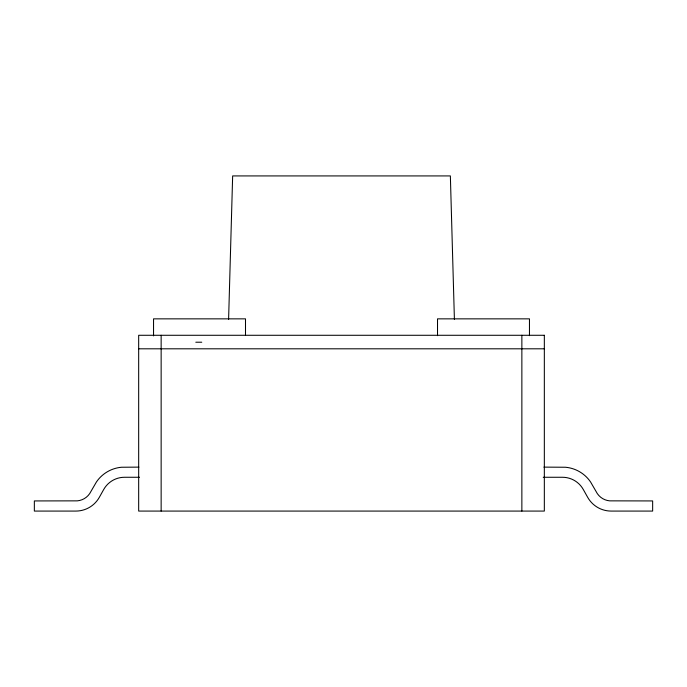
<?xml version="1.0" encoding="UTF-8"?>
<svg xmlns="http://www.w3.org/2000/svg" width="687" height="687" viewBox="0 0 687 687"><rect width="100%" height="100%" fill="white"/><g stroke="black" fill="none" stroke-linecap="round" stroke-linejoin="round"><path stroke-width="1.03" d="M228.599 319.412L232.653 175.924L450.363 175.924L454.408 319.412M195.804 342.22L201.755 342.22M138.671 348.807L544.336 348.807M138.937 467.126L121.53 467.246A34.007 34.007 0 0 0 96.438 481.956L89.688 493.601A16.78 16.78 0 0 1 77.313 500.857L34.35 500.935L34.35 511.076L75.836 511.076A26.93 26.93 0 0 0 99.332 497.302L103.72 489.47A23.856 23.856 0 0 1 124.527 477.267L139.487 477.267M543.881 467.126L565.47 467.246A34.007 34.007 0 0 1 590.562 481.956L597.312 493.601A16.78 16.78 0 0 0 609.687 500.857L652.65 500.935L652.65 511.076L611.164 511.076A26.93 26.93 0 0 1 587.668 497.302L583.28 489.47A23.856 23.856 0 0 0 562.473 477.267L543.237 477.267M529.462 335.668L529.462 318.854L437.516 318.854L437.516 335.668M521.862 335.282L521.862 511.076M245.499 335.222L245.499 318.854L153.544 318.854L153.544 335.891M161.144 335.282L161.144 511.076M544.336 335.282L138.671 335.282L138.671 511.076L544.336 511.076L544.336 335.282"/></g></svg>
